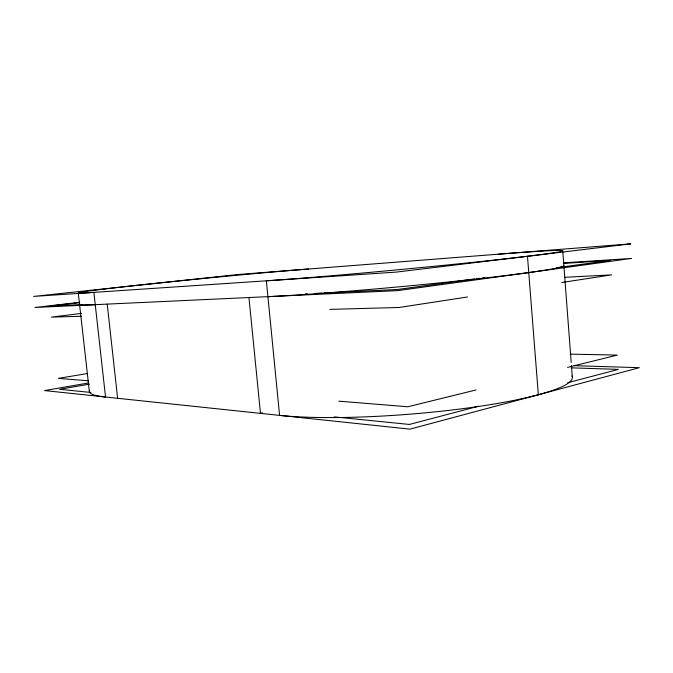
<?xml version="1.0" encoding="UTF-8"?>
<svg xmlns="http://www.w3.org/2000/svg" width="673" height="673" viewBox="0 0 673 673"><rect width="100%" height="100%" fill="white"/><g stroke="black" fill="none" stroke-linecap="round" stroke-linejoin="round"><path stroke-width="1.01" d="M478.41 406.265L409.428 424.444L334.254 416.89M567.684 382.744L618.411 369.384L571.133 367.837M476.004 389.961L407.863 406.77L338.805 401.158M567.541 367.382L617.377 355.092L570.107 354.141M262.537 412.911L260.485 413.365L248.943 297.533M88.028 383.055L44.561 390.584L409.958 429.138L639.35 367.677L574.195 365.675M89.585 384.098L59.653 389.314L90.981 392.46M87.347 373.557L58.4 378.377L88.743 380.842M467.491 296.978L399.081 307.468L329.837 309.387M561.82 282.509L611.58 274.878L564.521 277.31M474.389 278.975L397.491 289.483L324.092 292.982M476.467 278.689L479.588 278.269M482.709 277.84L484.787 277.554M556.495 267.761L610.529 260.384L563.469 263.429M81.618 313.391L51.375 317.109L81.441 316.276M79.355 302.69L50.105 306.055L82.199 304.524M79.742 302.32L34.929 307.468L397.709 290.627L631.627 258.424L563.604 262.857M305.222 293.882L307.317 293.781M314.661 293.436L321.997 293.083M78.261 292.881L79.565 304.474M79.683 305.508L89.366 391.577M107.226 304.112L117.624 398.298M527.472 256.287L538.341 394.74M562.821 251.786L563.873 265.642M564.024 267.719L571.2 362.377M571.436 365.498L572.302 376.939M95.255 304.667A130.983 3.659 -5.6 0 1 79.666 304.314M89.669 390.348A130.133 14.974 -6.1 0 0 105.535 397.02L93.883 292.376A131.1 2.145 -5.6 0 1 135.349 285.529A131.1 2.145 -5.6 0 1 308.503 269.007M572.016 376.005A164.523 23.774 -4.6 0 1 467.062 408.09A164.523 23.774 -4.6 0 1 279.581 415.384L266.357 280.809A166.071 3.415 -5.4 0 0 514.34 257.826A166.071 3.415 -5.4 0 0 498.213 254.201M563.629 265.423A165.886 5.83 -5.3 0 1 456.37 281.154A165.886 5.83 -5.3 0 1 267.913 296.658M630.601 243.862L396.077 272.119L33.65 296.414L238.217 274.5L630.601 243.862"/></g></svg>
